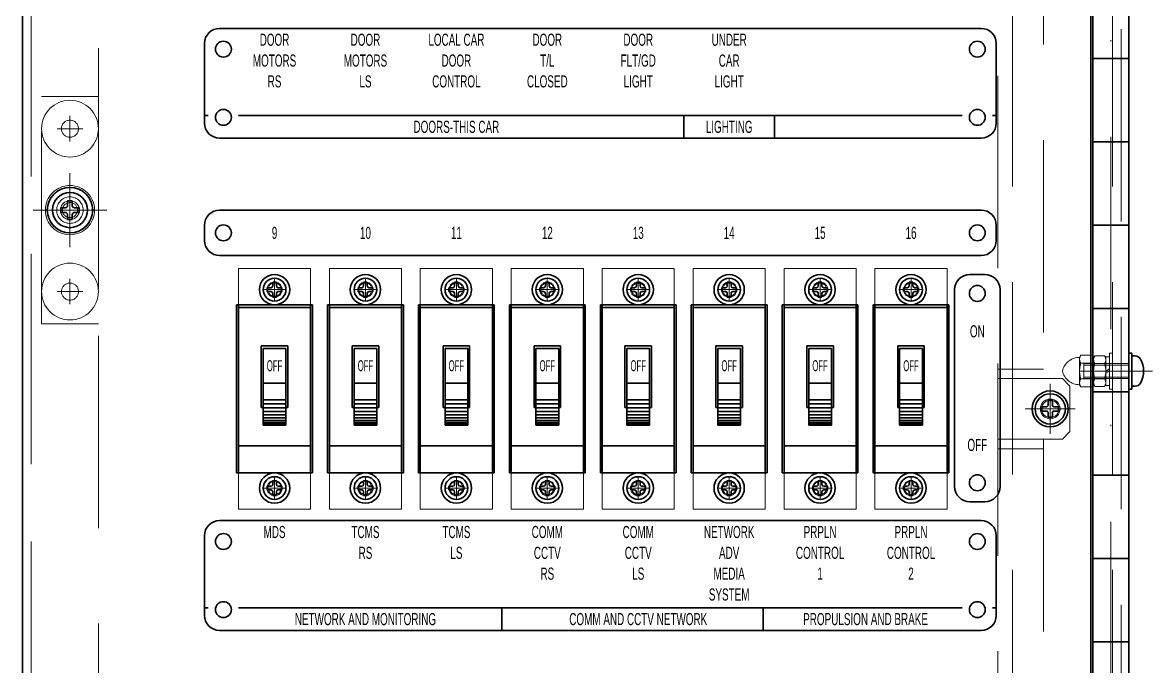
# Model space of a CAD drawing. Header units: millimetres. Extents: x 10 to 821, y 12 to 580.
# Drawn here: x 108.1 to 182.6, y 298.8 to 341.3 of the extents above; entities that cross this region are included whole.
import ezdxf
from ezdxf.enums import TextEntityAlignment as Align

# ---------------------------------------------------------------- set-up
doc = ezdxf.new("R2010")
doc.units = ezdxf.units.MM
doc.linetypes.add('DASHDOT', pattern=[25.3, 12.7, -6.3, 0, -6.3])
doc.linetypes.add('DASHED', pattern=[19, 12.7, -6.3])
doc.layers.add('05', color=7, linetype='Continuous')
doc.styles.add('HG丸ｺﾞｼｯｸM-PRO', font='')
doc.styles.get('HG丸ｺﾞｼｯｸM-PRO').set_extended_font_data('HG丸ｺﾞｼｯｸM-PRO')

# ---------------------------------------------------------------- blocks, each defined once
blk = doc.blocks.new('BLKF271')
at = {"layer": '05', "color": 3, "linetype": 'Continuous', "lineweight": 35}
for p, q in [((121.074, 308.391), (171.324, 308.391)), ((120.074, 307.391), (120.074, 302.141)), ((172.324, 307.391), (172.324, 302.141)), ((120.074, 302.641), (120.319, 302.641)), ((122.328, 302.641), (170.069, 302.641)), ((172.078, 302.641), (172.324, 302.641)), ((121.074, 301.141), (171.324, 301.141))]:
    blk.add_line(p, q, dxfattribs=at)
for centre in [(121.324, 307.016), (171.074, 307.016), (121.324, 302.516), (171.074, 302.516)]:
    blk.add_circle(centre, 0.525, dxfattribs=at)
for centre, start, end in [((121.074, 307.391), 90, 180), ((171.324, 307.391), 0, 90), ((121.074, 302.141), 180, 270), ((171.324, 302.141), 270, 0)]:
    blk.add_arc(centre, 1, start, end, dxfattribs=at)
blk = doc.blocks.new('BLKF270')
at = {"layer": '05', "color": 3, "linetype": 'Continuous', "lineweight": 35}
for p, q in [((139.699, 302.641), (139.699, 301.141)), ((156.949, 302.641), (156.949, 301.141))]:
    blk.add_line(p, q, dxfattribs=at)
blk.add_blockref('BLKF271', (0, 0), dxfattribs=at)
blk = doc.blocks.new('BLKF272')
at = {"layer": '05', "color": 3, "linetype": 'Continuous', "lineweight": 35}
for p, q in [((121.074, 328.891), (171.324, 328.891)), ((120.074, 326.891), (120.074, 327.891)), ((172.324, 326.891), (172.324, 327.891)), ((121.074, 325.891), (171.324, 325.891))]:
    blk.add_line(p, q, dxfattribs=at)
for centre in [(121.324, 327.391), (171.074, 327.391)]:
    blk.add_circle(centre, 0.525, dxfattribs=at)
for centre, start, end in [((121.074, 327.891), 90, 180), ((171.324, 327.891), 360, 90), ((121.074, 326.891), 180, 270), ((171.324, 326.891), 270, 360)]:
    blk.add_arc(centre, 1, start, end, dxfattribs=at)
blk = doc.blocks.new('BLKF273')
at = {"layer": '05', "color": 3, "linetype": 'Continuous', "lineweight": 35}
for p, q in [((170.574, 324.641), (171.574, 324.641)), ((169.574, 323.641), (169.574, 310.641)), ((172.574, 323.641), (172.574, 310.641)), ((170.574, 309.641), (171.574, 309.641))]:
    blk.add_line(p, q, dxfattribs=at)
for centre in [(171.074, 323.391), (171.074, 310.891)]:
    blk.add_circle(centre, 0.525, dxfattribs=at)
for centre, start, end in [((170.574, 323.641), 90, 180), ((171.574, 323.641), 360, 90), ((170.574, 310.641), 180, 270), ((171.574, 310.641), 270, 360)]:
    blk.add_arc(centre, 1, start, end, dxfattribs=at)
at = {"layer": '05', "color": 3, "linetype": 'Continuous', "lineweight": 35, "style": 'HG丸ｺﾞｼｯｸM-PRO'}
for s, width, p in [('ON', 0.609959, (171.074, 320.891)), ('OFF', 0.609794, (171.074, 313.391))]:
    blk.add_text(s, height=0.8, dxfattribs=dict(at, width=width)).set_placement(p, align=Align.MIDDLE_CENTER)
blk = doc.blocks.new('BLKF275')
at = {"layer": '05', "color": 3, "linetype": 'Continuous', "lineweight": 35}
for p, q in [((164.317, 311.641), (164.317, 322.64)), ((164.317, 322.456), (169.08, 322.456)), ((169.08, 313.324), (169.08, 322.64)), ((165.824, 315.851), (165.824, 319.926)), ((165.824, 319.926), (167.574, 319.926)), ((167.574, 319.926), (167.574, 315.851)), ((167.449, 319.75), (165.949, 319.75)), ((165.949, 314.683), (165.949, 319.75)), ((167.449, 314.683), (167.449, 319.75)), ((165.949, 317.463), (167.449, 317.463)), ((167.449, 316.365), (165.949, 316.365)), ((165.824, 315.851), (165.949, 315.851)), ((167.449, 316.102), (165.949, 316.102)), ((167.449, 315.845), (165.949, 315.845)), ((167.449, 315.601), (165.949, 315.601)), ((167.449, 315.376), (165.949, 315.376)), ((167.574, 315.851), (167.449, 315.851)), ((167.449, 315.176), (165.949, 315.176)), ((167.449, 315.005), (165.949, 315.005)), ((167.449, 314.867), (165.949, 314.867)), ((167.449, 314.766), (165.949, 314.766)), ((167.449, 314.704), (165.949, 314.704)), ((164.317, 313.324), (169.08, 313.324)), ((169.08, 313.324), (169.08, 311.641))]:
    blk.add_line(p, q, dxfattribs=at)
at = {"layer": '05', "color": 3, "linetype": 'Continuous', "lineweight": 35, "style": 'HG丸ｺﾞｼｯｸM-PRO', "width": 0.52295}
blk.add_text('OFF', height=0.7273, rotation=360, dxfattribs=at).set_placement((166.698, 318.62), align=Align.MIDDLE_CENTER)
blk = doc.blocks.new('BLKF274')
at = {"layer": '05', "color": 4, "linetype": 'DASHED', "lineweight": 13}
for p, q in [((164.317, 322.64), (164.317, 325.034)), ((164.317, 325.034), (169.08, 325.034)), ((169.08, 322.64), (169.08, 325.034)), ((164.317, 309.159), (164.317, 311.641)), ((169.08, 309.159), (169.08, 311.641)), ((164.317, 309.159), (169.08, 309.159))]:
    blk.add_line(p, q, dxfattribs=at)
for centre in [(166.699, 323.641), (166.699, 310.549)]:
    blk.add_circle(centre, 0.439, dxfattribs=at)
at = {"layer": '05', "color": 3, "linetype": 'Continuous', "lineweight": 35}
blk.add_blockref('BLKF275', (0, 0), dxfattribs=at)
blk = doc.blocks.new('BLKF276')
at = {"layer": '05', "color": 3, "linetype": 'Continuous', "lineweight": 35}
for p, q in [((166.211, 323.763), (166.211, 323.52)), ((166.211, 323.763), (166.455, 323.763)), ((166.577, 324.129), (166.82, 324.129)), ((166.577, 324.129), (166.577, 323.885)), ((166.82, 324.129), (166.82, 323.885)), ((166.942, 323.763), (167.186, 323.763)), ((167.186, 323.763), (167.186, 323.52)), ((166.211, 323.52), (166.455, 323.52)), ((166.577, 323.398), (166.577, 323.154)), ((166.577, 323.154), (166.82, 323.154)), ((166.82, 323.398), (166.82, 323.154)), ((166.942, 323.52), (167.186, 323.52))]:
    blk.add_line(p, q, dxfattribs=at)
for radius in [1, 0.75]:
    blk.add_circle((166.699, 323.641), radius, dxfattribs=at)
for centre, start, end in [((166.455, 323.885), 270, 0), ((166.942, 323.885), 180, 270), ((166.455, 323.398), 0, 90), ((166.942, 323.398), 90, 180)]:
    blk.add_arc(centre, 0.122, start, end, dxfattribs=at)
blk = doc.blocks.new('BLKF277')
at = {"layer": '05', "color": 3, "linetype": 'Continuous', "lineweight": 35}
for p, q in [((166.577, 311.029), (166.82, 311.029)), ((166.577, 311.029), (166.577, 310.785)), ((166.82, 311.029), (166.82, 310.785)), ((166.211, 310.663), (166.211, 310.42)), ((166.211, 310.663), (166.455, 310.663)), ((166.211, 310.42), (166.455, 310.42)), ((166.577, 310.298), (166.577, 310.054)), ((166.82, 310.298), (166.82, 310.054)), ((166.942, 310.663), (167.186, 310.663)), ((166.942, 310.42), (167.186, 310.42)), ((167.186, 310.663), (167.186, 310.42)), ((166.577, 310.054), (166.82, 310.054))]:
    blk.add_line(p, q, dxfattribs=at)
for radius in [1, 0.75]:
    blk.add_circle((166.699, 310.541), radius, dxfattribs=at)
for centre, start, end in [((166.455, 310.785), 270, 0), ((166.455, 310.298), 0, 90), ((166.942, 310.785), 180, 270), ((166.942, 310.298), 90, 180)]:
    blk.add_arc(centre, 0.122, start, end, dxfattribs=at)
blk = doc.blocks.new('BLKF279')
at = {"layer": '05', "color": 3, "linetype": 'Continuous', "lineweight": 35}
for p, q in [((158.317, 311.641), (158.317, 322.64)), ((158.317, 322.456), (163.08, 322.456)), ((163.08, 313.324), (163.08, 322.64)), ((159.824, 315.851), (159.824, 319.926)), ((159.824, 319.926), (161.574, 319.926)), ((161.574, 319.926), (161.574, 315.851)), ((161.449, 319.75), (159.949, 319.75)), ((159.949, 314.683), (159.949, 319.75)), ((161.449, 314.683), (161.449, 319.75)), ((159.949, 317.463), (161.449, 317.463)), ((161.449, 316.365), (159.949, 316.365)), ((159.824, 315.851), (159.949, 315.851)), ((161.449, 316.102), (159.949, 316.102)), ((161.449, 315.845), (159.949, 315.845)), ((161.449, 315.601), (159.949, 315.601)), ((161.449, 315.376), (159.949, 315.376)), ((161.574, 315.851), (161.449, 315.851)), ((161.449, 315.176), (159.949, 315.176)), ((161.449, 315.005), (159.949, 315.005)), ((161.449, 314.867), (159.949, 314.867)), ((161.449, 314.766), (159.949, 314.766)), ((161.449, 314.704), (159.949, 314.704)), ((158.317, 313.324), (163.08, 313.324)), ((163.08, 313.324), (163.08, 311.641))]:
    blk.add_line(p, q, dxfattribs=at)
at = {"layer": '05', "color": 3, "linetype": 'Continuous', "lineweight": 35, "style": 'HG丸ｺﾞｼｯｸM-PRO', "width": 0.52295}
blk.add_text('OFF', height=0.7273, rotation=360, dxfattribs=at).set_placement((160.698, 318.62), align=Align.MIDDLE_CENTER)
blk = doc.blocks.new('BLKF278')
at = {"layer": '05', "color": 4, "linetype": 'DASHED', "lineweight": 13}
for p, q in [((158.317, 322.64), (158.317, 325.034)), ((158.317, 325.034), (163.08, 325.034)), ((163.08, 322.64), (163.08, 325.034)), ((158.317, 309.159), (158.317, 311.641)), ((163.08, 309.159), (163.08, 311.641)), ((158.317, 309.159), (163.08, 309.159))]:
    blk.add_line(p, q, dxfattribs=at)
for centre in [(160.699, 323.641), (160.699, 310.549)]:
    blk.add_circle(centre, 0.439, dxfattribs=at)
at = {"layer": '05', "color": 3, "linetype": 'Continuous', "lineweight": 35}
blk.add_blockref('BLKF279', (0, 0), dxfattribs=at)
blk = doc.blocks.new('BLKF280')
at = {"layer": '05', "color": 3, "linetype": 'Continuous', "lineweight": 35}
for p, q in [((160.211, 323.763), (160.211, 323.52)), ((160.211, 323.763), (160.455, 323.763)), ((160.577, 324.129), (160.82, 324.129)), ((160.577, 324.129), (160.577, 323.885)), ((160.82, 324.129), (160.82, 323.885)), ((160.942, 323.763), (161.186, 323.763)), ((161.186, 323.763), (161.186, 323.52)), ((160.211, 323.52), (160.455, 323.52)), ((160.577, 323.398), (160.577, 323.154)), ((160.577, 323.154), (160.82, 323.154)), ((160.82, 323.398), (160.82, 323.154)), ((160.942, 323.52), (161.186, 323.52))]:
    blk.add_line(p, q, dxfattribs=at)
for radius in [1, 0.75]:
    blk.add_circle((160.699, 323.641), radius, dxfattribs=at)
for centre, start, end in [((160.455, 323.885), 270, 0), ((160.942, 323.885), 180, 270), ((160.455, 323.398), 0, 90), ((160.942, 323.398), 90, 180)]:
    blk.add_arc(centre, 0.122, start, end, dxfattribs=at)
blk = doc.blocks.new('BLKF281')
at = {"layer": '05', "color": 3, "linetype": 'Continuous', "lineweight": 35}
for p, q in [((160.577, 311.029), (160.82, 311.029)), ((160.577, 311.029), (160.577, 310.785)), ((160.82, 311.029), (160.82, 310.785)), ((160.211, 310.663), (160.211, 310.42)), ((160.211, 310.663), (160.455, 310.663)), ((160.211, 310.42), (160.455, 310.42)), ((160.577, 310.298), (160.577, 310.054)), ((160.82, 310.298), (160.82, 310.054)), ((160.942, 310.663), (161.186, 310.663)), ((160.942, 310.42), (161.186, 310.42)), ((161.186, 310.663), (161.186, 310.42)), ((160.577, 310.054), (160.82, 310.054))]:
    blk.add_line(p, q, dxfattribs=at)
for radius in [1, 0.75]:
    blk.add_circle((160.699, 310.541), radius, dxfattribs=at)
for centre, start, end in [((160.455, 310.785), 270, 0), ((160.455, 310.298), 0, 90), ((160.942, 310.785), 180, 270), ((160.942, 310.298), 90, 180)]:
    blk.add_arc(centre, 0.122, start, end, dxfattribs=at)
blk = doc.blocks.new('BLKF283')
at = {"layer": '05', "color": 3, "linetype": 'Continuous', "lineweight": 35}
for p, q in [((152.317, 311.641), (152.317, 322.64)), ((152.317, 322.456), (157.08, 322.456)), ((157.08, 313.324), (157.08, 322.64)), ((153.824, 315.851), (153.824, 319.926)), ((153.824, 319.926), (155.574, 319.926)), ((155.574, 319.926), (155.574, 315.851)), ((155.449, 319.75), (153.949, 319.75)), ((153.949, 314.683), (153.949, 319.75)), ((155.449, 314.683), (155.449, 319.75)), ((153.949, 317.463), (155.449, 317.463)), ((155.449, 316.365), (153.949, 316.365)), ((153.824, 315.851), (153.949, 315.851)), ((155.449, 316.102), (153.949, 316.102)), ((155.449, 315.845), (153.949, 315.845)), ((155.449, 315.601), (153.949, 315.601)), ((155.449, 315.376), (153.949, 315.376)), ((155.574, 315.851), (155.449, 315.851)), ((155.449, 315.176), (153.949, 315.176)), ((155.449, 315.005), (153.949, 315.005)), ((155.449, 314.867), (153.949, 314.867)), ((155.449, 314.766), (153.949, 314.766)), ((155.449, 314.704), (153.949, 314.704)), ((152.317, 313.324), (157.08, 313.324)), ((157.08, 313.324), (157.08, 311.641))]:
    blk.add_line(p, q, dxfattribs=at)
at = {"layer": '05', "color": 3, "linetype": 'Continuous', "lineweight": 35, "style": 'HG丸ｺﾞｼｯｸM-PRO', "width": 0.52295}
blk.add_text('OFF', height=0.7273, rotation=360, dxfattribs=at).set_placement((154.698, 318.62), align=Align.MIDDLE_CENTER)
blk = doc.blocks.new('BLKF282')
at = {"layer": '05', "color": 4, "linetype": 'DASHED', "lineweight": 13}
for p, q in [((152.317, 322.64), (152.317, 325.034)), ((152.317, 325.034), (157.08, 325.034)), ((157.08, 322.64), (157.08, 325.034)), ((152.317, 309.159), (152.317, 311.641)), ((157.08, 309.159), (157.08, 311.641)), ((152.317, 309.159), (157.08, 309.159))]:
    blk.add_line(p, q, dxfattribs=at)
for centre in [(154.699, 323.641), (154.699, 310.549)]:
    blk.add_circle(centre, 0.439, dxfattribs=at)
at = {"layer": '05', "color": 3, "linetype": 'Continuous', "lineweight": 35}
blk.add_blockref('BLKF283', (0, 0), dxfattribs=at)
blk = doc.blocks.new('BLKF284')
at = {"layer": '05', "color": 3, "linetype": 'Continuous', "lineweight": 35}
for p, q in [((154.211, 323.763), (154.211, 323.52)), ((154.211, 323.763), (154.455, 323.763)), ((154.577, 324.129), (154.82, 324.129)), ((154.577, 324.129), (154.577, 323.885)), ((154.82, 324.129), (154.82, 323.885)), ((154.942, 323.763), (155.186, 323.763)), ((155.186, 323.763), (155.186, 323.52)), ((154.211, 323.52), (154.455, 323.52)), ((154.577, 323.398), (154.577, 323.154)), ((154.577, 323.154), (154.82, 323.154)), ((154.82, 323.398), (154.82, 323.154)), ((154.942, 323.52), (155.186, 323.52))]:
    blk.add_line(p, q, dxfattribs=at)
for radius in [1, 0.75]:
    blk.add_circle((154.699, 323.641), radius, dxfattribs=at)
for centre, start, end in [((154.455, 323.885), 270, 0), ((154.942, 323.885), 180, 270), ((154.455, 323.398), 0, 90), ((154.942, 323.398), 90, 180)]:
    blk.add_arc(centre, 0.122, start, end, dxfattribs=at)
blk = doc.blocks.new('BLKF285')
at = {"layer": '05', "color": 3, "linetype": 'Continuous', "lineweight": 35}
for p, q in [((154.577, 311.029), (154.82, 311.029)), ((154.577, 311.029), (154.577, 310.785)), ((154.82, 311.029), (154.82, 310.785)), ((154.211, 310.663), (154.211, 310.42)), ((154.211, 310.663), (154.455, 310.663)), ((154.211, 310.42), (154.455, 310.42)), ((154.577, 310.298), (154.577, 310.054)), ((154.82, 310.298), (154.82, 310.054)), ((154.942, 310.663), (155.186, 310.663)), ((154.942, 310.42), (155.186, 310.42)), ((155.186, 310.663), (155.186, 310.42)), ((154.577, 310.054), (154.82, 310.054))]:
    blk.add_line(p, q, dxfattribs=at)
for radius in [1, 0.75]:
    blk.add_circle((154.699, 310.541), radius, dxfattribs=at)
for centre, start, end in [((154.455, 310.785), 270, 0), ((154.455, 310.298), 0, 90), ((154.942, 310.785), 180, 270), ((154.942, 310.298), 90, 180)]:
    blk.add_arc(centre, 0.122, start, end, dxfattribs=at)
blk = doc.blocks.new('BLKF287')
at = {"layer": '05', "color": 3, "linetype": 'Continuous', "lineweight": 35}
for p, q in [((146.317, 311.641), (146.317, 322.64)), ((146.317, 322.456), (151.08, 322.456)), ((151.08, 313.324), (151.08, 322.64)), ((147.824, 315.851), (147.824, 319.926)), ((147.824, 319.926), (149.574, 319.926)), ((149.574, 319.926), (149.574, 315.851)), ((149.449, 319.75), (147.949, 319.75)), ((147.949, 314.683), (147.949, 319.75)), ((149.449, 314.683), (149.449, 319.75)), ((147.949, 317.463), (149.449, 317.463)), ((149.449, 316.365), (147.949, 316.365)), ((147.824, 315.851), (147.949, 315.851)), ((149.449, 316.102), (147.949, 316.102)), ((149.449, 315.845), (147.949, 315.845)), ((149.449, 315.601), (147.949, 315.601)), ((149.449, 315.376), (147.949, 315.376)), ((149.574, 315.851), (149.449, 315.851)), ((149.449, 315.176), (147.949, 315.176)), ((149.449, 315.005), (147.949, 315.005)), ((149.449, 314.867), (147.949, 314.867)), ((149.449, 314.766), (147.949, 314.766)), ((149.449, 314.704), (147.949, 314.704)), ((146.317, 313.324), (151.08, 313.324)), ((151.08, 313.324), (151.08, 311.641))]:
    blk.add_line(p, q, dxfattribs=at)
at = {"layer": '05', "color": 3, "linetype": 'Continuous', "lineweight": 35, "style": 'HG丸ｺﾞｼｯｸM-PRO', "width": 0.52295}
blk.add_text('OFF', height=0.7273, rotation=360, dxfattribs=at).set_placement((148.698, 318.62), align=Align.MIDDLE_CENTER)
blk = doc.blocks.new('BLKF286')
at = {"layer": '05', "color": 4, "linetype": 'DASHED', "lineweight": 13}
for p, q in [((146.317, 322.64), (146.317, 325.034)), ((146.317, 325.034), (151.08, 325.034)), ((151.08, 322.64), (151.08, 325.034)), ((146.317, 309.159), (146.317, 311.641)), ((151.08, 309.159), (151.08, 311.641)), ((146.317, 309.159), (151.08, 309.159))]:
    blk.add_line(p, q, dxfattribs=at)
for centre in [(148.699, 323.641), (148.699, 310.549)]:
    blk.add_circle(centre, 0.439, dxfattribs=at)
at = {"layer": '05', "color": 3, "linetype": 'Continuous', "lineweight": 35}
blk.add_blockref('BLKF287', (0, 0), dxfattribs=at)
blk = doc.blocks.new('BLKF288')
at = {"layer": '05', "color": 3, "linetype": 'Continuous', "lineweight": 35}
for p, q in [((148.211, 323.763), (148.211, 323.52)), ((148.211, 323.763), (148.455, 323.763)), ((148.577, 324.129), (148.82, 324.129)), ((148.577, 324.129), (148.577, 323.885)), ((148.82, 324.129), (148.82, 323.885)), ((148.942, 323.763), (149.186, 323.763)), ((149.186, 323.763), (149.186, 323.52)), ((148.211, 323.52), (148.455, 323.52)), ((148.577, 323.398), (148.577, 323.154)), ((148.577, 323.154), (148.82, 323.154)), ((148.82, 323.398), (148.82, 323.154)), ((148.942, 323.52), (149.186, 323.52))]:
    blk.add_line(p, q, dxfattribs=at)
for radius in [1, 0.75]:
    blk.add_circle((148.699, 323.641), radius, dxfattribs=at)
for centre, start, end in [((148.455, 323.885), 270, 0), ((148.942, 323.885), 180, 270), ((148.455, 323.398), 0, 90), ((148.942, 323.398), 90, 180)]:
    blk.add_arc(centre, 0.122, start, end, dxfattribs=at)
blk = doc.blocks.new('BLKF289')
at = {"layer": '05', "color": 3, "linetype": 'Continuous', "lineweight": 35}
for p, q in [((148.577, 311.029), (148.82, 311.029)), ((148.577, 311.029), (148.577, 310.785)), ((148.82, 311.029), (148.82, 310.785)), ((148.211, 310.663), (148.211, 310.42)), ((148.211, 310.663), (148.455, 310.663)), ((148.211, 310.42), (148.455, 310.42)), ((148.577, 310.298), (148.577, 310.054)), ((148.82, 310.298), (148.82, 310.054)), ((148.942, 310.663), (149.186, 310.663)), ((148.942, 310.42), (149.186, 310.42)), ((149.186, 310.663), (149.186, 310.42)), ((148.577, 310.054), (148.82, 310.054))]:
    blk.add_line(p, q, dxfattribs=at)
for radius in [1, 0.75]:
    blk.add_circle((148.699, 310.541), radius, dxfattribs=at)
for centre, start, end in [((148.455, 310.785), 270, 0), ((148.455, 310.298), 0, 90), ((148.942, 310.785), 180, 270), ((148.942, 310.298), 90, 180)]:
    blk.add_arc(centre, 0.122, start, end, dxfattribs=at)
blk = doc.blocks.new('BLKF291')
at = {"layer": '05', "color": 3, "linetype": 'Continuous', "lineweight": 35}
for p, q in [((140.317, 311.641), (140.317, 322.64)), ((140.317, 322.456), (145.08, 322.456)), ((145.08, 313.324), (145.08, 322.64)), ((141.824, 315.851), (141.824, 319.926)), ((141.824, 319.926), (143.574, 319.926)), ((143.574, 319.926), (143.574, 315.851)), ((143.449, 319.75), (141.949, 319.75)), ((141.949, 314.683), (141.949, 319.75)), ((143.449, 314.683), (143.449, 319.75)), ((141.949, 317.463), (143.449, 317.463)), ((143.449, 316.365), (141.949, 316.365)), ((141.824, 315.851), (141.949, 315.851)), ((143.449, 316.102), (141.949, 316.102)), ((143.449, 315.845), (141.949, 315.845)), ((143.449, 315.601), (141.949, 315.601)), ((143.449, 315.376), (141.949, 315.376)), ((143.574, 315.851), (143.449, 315.851)), ((143.449, 315.176), (141.949, 315.176)), ((143.449, 315.005), (141.949, 315.005)), ((143.449, 314.867), (141.949, 314.867)), ((143.449, 314.766), (141.949, 314.766)), ((143.449, 314.704), (141.949, 314.704)), ((140.317, 313.324), (145.08, 313.324)), ((145.08, 313.324), (145.08, 311.641))]:
    blk.add_line(p, q, dxfattribs=at)
at = {"layer": '05', "color": 3, "linetype": 'Continuous', "lineweight": 35, "style": 'HG丸ｺﾞｼｯｸM-PRO', "width": 0.52295}
blk.add_text('OFF', height=0.7273, rotation=360, dxfattribs=at).set_placement((142.698, 318.62), align=Align.MIDDLE_CENTER)
blk = doc.blocks.new('BLKF290')
at = {"layer": '05', "color": 4, "linetype": 'DASHED', "lineweight": 13}
for p, q in [((140.317, 322.64), (140.317, 325.034)), ((140.317, 325.034), (145.08, 325.034)), ((145.08, 322.64), (145.08, 325.034)), ((140.317, 309.159), (140.317, 311.641)), ((145.08, 309.159), (145.08, 311.641)), ((140.317, 309.159), (145.08, 309.159))]:
    blk.add_line(p, q, dxfattribs=at)
for centre in [(142.699, 323.641), (142.699, 310.549)]:
    blk.add_circle(centre, 0.439, dxfattribs=at)
at = {"layer": '05', "color": 3, "linetype": 'Continuous', "lineweight": 35}
blk.add_blockref('BLKF291', (0, 0), dxfattribs=at)
blk = doc.blocks.new('BLKF292')
at = {"layer": '05', "color": 3, "linetype": 'Continuous', "lineweight": 35}
for p, q in [((142.211, 323.763), (142.211, 323.52)), ((142.211, 323.763), (142.455, 323.763)), ((142.577, 324.129), (142.82, 324.129)), ((142.577, 324.129), (142.577, 323.885)), ((142.82, 324.129), (142.82, 323.885)), ((142.942, 323.763), (143.186, 323.763)), ((143.186, 323.763), (143.186, 323.52)), ((142.211, 323.52), (142.455, 323.52)), ((142.577, 323.398), (142.577, 323.154)), ((142.577, 323.154), (142.82, 323.154)), ((142.82, 323.398), (142.82, 323.154)), ((142.942, 323.52), (143.186, 323.52))]:
    blk.add_line(p, q, dxfattribs=at)
for radius in [1, 0.75]:
    blk.add_circle((142.699, 323.641), radius, dxfattribs=at)
for centre, start, end in [((142.455, 323.885), 270, 0), ((142.942, 323.885), 180, 270), ((142.455, 323.398), 0, 90), ((142.942, 323.398), 90, 180)]:
    blk.add_arc(centre, 0.122, start, end, dxfattribs=at)
blk = doc.blocks.new('BLKF293')
at = {"layer": '05', "color": 3, "linetype": 'Continuous', "lineweight": 35}
for p, q in [((142.577, 311.029), (142.82, 311.029)), ((142.577, 311.029), (142.577, 310.785)), ((142.82, 311.029), (142.82, 310.785)), ((142.211, 310.663), (142.211, 310.42)), ((142.211, 310.663), (142.455, 310.663)), ((142.211, 310.42), (142.455, 310.42)), ((142.577, 310.298), (142.577, 310.054)), ((142.82, 310.298), (142.82, 310.054)), ((142.942, 310.663), (143.186, 310.663)), ((142.942, 310.42), (143.186, 310.42)), ((143.186, 310.663), (143.186, 310.42)), ((142.577, 310.054), (142.82, 310.054))]:
    blk.add_line(p, q, dxfattribs=at)
for radius in [1, 0.75]:
    blk.add_circle((142.699, 310.541), radius, dxfattribs=at)
for centre, start, end in [((142.455, 310.785), 270, 0), ((142.455, 310.298), 0, 90), ((142.942, 310.785), 180, 270), ((142.942, 310.298), 90, 180)]:
    blk.add_arc(centre, 0.122, start, end, dxfattribs=at)
blk = doc.blocks.new('BLKF295')
at = {"layer": '05', "color": 3, "linetype": 'Continuous', "lineweight": 35}
for p, q in [((134.317, 311.641), (134.317, 322.64)), ((134.317, 322.456), (139.08, 322.456)), ((139.08, 313.324), (139.08, 322.64)), ((135.824, 315.851), (135.824, 319.926)), ((135.824, 319.926), (137.574, 319.926)), ((137.574, 319.926), (137.574, 315.851)), ((137.449, 319.75), (135.949, 319.75)), ((135.949, 314.683), (135.949, 319.75)), ((137.449, 314.683), (137.449, 319.75)), ((135.949, 317.463), (137.449, 317.463)), ((137.449, 316.365), (135.949, 316.365)), ((135.824, 315.851), (135.949, 315.851)), ((137.449, 316.102), (135.949, 316.102)), ((137.449, 315.845), (135.949, 315.845)), ((137.449, 315.601), (135.949, 315.601)), ((137.449, 315.376), (135.949, 315.376)), ((137.574, 315.851), (137.449, 315.851)), ((137.449, 315.176), (135.949, 315.176)), ((137.449, 315.005), (135.949, 315.005)), ((137.449, 314.867), (135.949, 314.867)), ((137.449, 314.766), (135.949, 314.766)), ((137.449, 314.704), (135.949, 314.704)), ((134.317, 313.324), (139.08, 313.324)), ((139.08, 313.324), (139.08, 311.641))]:
    blk.add_line(p, q, dxfattribs=at)
at = {"layer": '05', "color": 3, "linetype": 'Continuous', "lineweight": 35, "style": 'HG丸ｺﾞｼｯｸM-PRO', "width": 0.52295}
blk.add_text('OFF', height=0.7273, rotation=360, dxfattribs=at).set_placement((136.698, 318.62), align=Align.MIDDLE_CENTER)
blk = doc.blocks.new('BLKF294')
at = {"layer": '05', "color": 4, "linetype": 'DASHED', "lineweight": 13}
for p, q in [((134.317, 322.64), (134.317, 325.034)), ((134.317, 325.034), (139.08, 325.034)), ((139.08, 322.64), (139.08, 325.034)), ((134.317, 309.159), (134.317, 311.641)), ((139.08, 309.159), (139.08, 311.641)), ((134.317, 309.159), (139.08, 309.159))]:
    blk.add_line(p, q, dxfattribs=at)
for centre in [(136.699, 323.641), (136.699, 310.549)]:
    blk.add_circle(centre, 0.439, dxfattribs=at)
at = {"layer": '05', "color": 3, "linetype": 'Continuous', "lineweight": 35}
blk.add_blockref('BLKF295', (0, 0), dxfattribs=at)
blk = doc.blocks.new('BLKF296')
at = {"layer": '05', "color": 3, "linetype": 'Continuous', "lineweight": 35}
for p, q in [((136.211, 323.763), (136.211, 323.52)), ((136.211, 323.763), (136.455, 323.763)), ((136.577, 324.129), (136.82, 324.129)), ((136.577, 324.129), (136.577, 323.885)), ((136.82, 324.129), (136.82, 323.885)), ((136.942, 323.763), (137.186, 323.763)), ((137.186, 323.763), (137.186, 323.52)), ((136.211, 323.52), (136.455, 323.52)), ((136.577, 323.398), (136.577, 323.154)), ((136.577, 323.154), (136.82, 323.154)), ((136.82, 323.398), (136.82, 323.154)), ((136.942, 323.52), (137.186, 323.52))]:
    blk.add_line(p, q, dxfattribs=at)
for radius in [1, 0.75]:
    blk.add_circle((136.699, 323.641), radius, dxfattribs=at)
for centre, start, end in [((136.455, 323.885), 270, 0), ((136.942, 323.885), 180, 270), ((136.455, 323.398), 0, 90), ((136.942, 323.398), 90, 180)]:
    blk.add_arc(centre, 0.122, start, end, dxfattribs=at)
blk = doc.blocks.new('BLKF297')
at = {"layer": '05', "color": 3, "linetype": 'Continuous', "lineweight": 35}
for p, q in [((136.577, 311.029), (136.82, 311.029)), ((136.577, 311.029), (136.577, 310.785)), ((136.82, 311.029), (136.82, 310.785)), ((136.211, 310.663), (136.211, 310.42)), ((136.211, 310.663), (136.455, 310.663)), ((136.211, 310.42), (136.455, 310.42)), ((136.577, 310.298), (136.577, 310.054)), ((136.82, 310.298), (136.82, 310.054)), ((136.942, 310.663), (137.186, 310.663)), ((136.942, 310.42), (137.186, 310.42)), ((137.186, 310.663), (137.186, 310.42)), ((136.577, 310.054), (136.82, 310.054))]:
    blk.add_line(p, q, dxfattribs=at)
for radius in [1, 0.75]:
    blk.add_circle((136.699, 310.541), radius, dxfattribs=at)
for centre, start, end in [((136.455, 310.785), 270, 0), ((136.455, 310.298), 0, 90), ((136.942, 310.785), 180, 270), ((136.942, 310.298), 90, 180)]:
    blk.add_arc(centre, 0.122, start, end, dxfattribs=at)
blk = doc.blocks.new('BLKF299')
at = {"layer": '05', "color": 3, "linetype": 'Continuous', "lineweight": 35}
for p, q in [((128.317, 311.641), (128.317, 322.64)), ((128.317, 322.456), (133.08, 322.456)), ((133.08, 313.324), (133.08, 322.64)), ((129.824, 315.851), (129.824, 319.926)), ((129.824, 319.926), (131.574, 319.926)), ((131.574, 319.926), (131.574, 315.851)), ((131.449, 319.75), (129.949, 319.75)), ((129.949, 314.683), (129.949, 319.75)), ((131.449, 314.683), (131.449, 319.75)), ((129.949, 317.463), (131.449, 317.463)), ((131.449, 316.365), (129.949, 316.365)), ((129.824, 315.851), (129.949, 315.851)), ((131.449, 316.102), (129.949, 316.102)), ((131.449, 315.845), (129.949, 315.845)), ((131.449, 315.601), (129.949, 315.601)), ((131.449, 315.376), (129.949, 315.376)), ((131.574, 315.851), (131.449, 315.851)), ((131.449, 315.176), (129.949, 315.176)), ((131.449, 315.005), (129.949, 315.005)), ((131.449, 314.867), (129.949, 314.867)), ((131.449, 314.766), (129.949, 314.766)), ((131.449, 314.704), (129.949, 314.704)), ((128.317, 313.324), (133.08, 313.324)), ((133.08, 313.324), (133.08, 311.641))]:
    blk.add_line(p, q, dxfattribs=at)
at = {"layer": '05', "color": 3, "linetype": 'Continuous', "lineweight": 35, "style": 'HG丸ｺﾞｼｯｸM-PRO', "width": 0.52295}
blk.add_text('OFF', height=0.7273, rotation=360, dxfattribs=at).set_placement((130.698, 318.62), align=Align.MIDDLE_CENTER)
blk = doc.blocks.new('BLKF298')
at = {"layer": '05', "color": 4, "linetype": 'DASHED', "lineweight": 13}
for p, q in [((128.317, 322.64), (128.317, 325.034)), ((128.317, 325.034), (133.08, 325.034)), ((133.08, 322.64), (133.08, 325.034)), ((128.317, 309.159), (128.317, 311.641)), ((133.08, 309.159), (133.08, 311.641)), ((128.317, 309.159), (133.08, 309.159))]:
    blk.add_line(p, q, dxfattribs=at)
for centre in [(130.699, 323.641), (130.699, 310.549)]:
    blk.add_circle(centre, 0.439, dxfattribs=at)
at = {"layer": '05', "color": 3, "linetype": 'Continuous', "lineweight": 35}
blk.add_blockref('BLKF299', (0, 0), dxfattribs=at)
blk = doc.blocks.new('BLKF300')
at = {"layer": '05', "color": 3, "linetype": 'Continuous', "lineweight": 35}
for p, q in [((130.211, 323.763), (130.211, 323.52)), ((130.211, 323.763), (130.455, 323.763)), ((130.577, 324.129), (130.82, 324.129)), ((130.577, 324.129), (130.577, 323.885)), ((130.82, 324.129), (130.82, 323.885)), ((130.942, 323.763), (131.186, 323.763)), ((131.186, 323.763), (131.186, 323.52)), ((130.211, 323.52), (130.455, 323.52)), ((130.577, 323.398), (130.577, 323.154)), ((130.577, 323.154), (130.82, 323.154)), ((130.82, 323.398), (130.82, 323.154)), ((130.942, 323.52), (131.186, 323.52))]:
    blk.add_line(p, q, dxfattribs=at)
for radius in [1, 0.75]:
    blk.add_circle((130.699, 323.641), radius, dxfattribs=at)
for centre, start, end in [((130.455, 323.885), 270, 0), ((130.942, 323.885), 180, 270), ((130.455, 323.398), 0, 90), ((130.942, 323.398), 90, 180)]:
    blk.add_arc(centre, 0.122, start, end, dxfattribs=at)
blk = doc.blocks.new('BLKF301')
at = {"layer": '05', "color": 3, "linetype": 'Continuous', "lineweight": 35}
for p, q in [((130.577, 311.029), (130.82, 311.029)), ((130.577, 311.029), (130.577, 310.785)), ((130.82, 311.029), (130.82, 310.785)), ((130.211, 310.663), (130.211, 310.42)), ((130.211, 310.663), (130.455, 310.663)), ((130.211, 310.42), (130.455, 310.42)), ((130.577, 310.298), (130.577, 310.054)), ((130.82, 310.298), (130.82, 310.054)), ((130.942, 310.663), (131.186, 310.663)), ((130.942, 310.42), (131.186, 310.42)), ((131.186, 310.663), (131.186, 310.42)), ((130.577, 310.054), (130.82, 310.054))]:
    blk.add_line(p, q, dxfattribs=at)
for radius in [1, 0.75]:
    blk.add_circle((130.699, 310.541), radius, dxfattribs=at)
for centre, start, end in [((130.455, 310.785), 270, 0), ((130.455, 310.298), 0, 90), ((130.942, 310.785), 180, 270), ((130.942, 310.298), 90, 180)]:
    blk.add_arc(centre, 0.122, start, end, dxfattribs=at)
blk = doc.blocks.new('BLKF303')
at = {"layer": '05', "color": 3, "linetype": 'Continuous', "lineweight": 35}
for p, q in [((122.317, 311.641), (122.317, 322.64)), ((122.317, 322.456), (127.08, 322.456)), ((127.08, 313.324), (127.08, 322.64)), ((123.824, 315.851), (123.824, 319.926)), ((123.824, 319.926), (125.574, 319.926)), ((125.574, 319.926), (125.574, 315.851)), ((125.449, 319.75), (123.949, 319.75)), ((123.949, 314.683), (123.949, 319.75)), ((125.449, 314.683), (125.449, 319.75)), ((123.949, 317.463), (125.449, 317.463)), ((125.449, 316.365), (123.949, 316.365)), ((123.824, 315.851), (123.949, 315.851)), ((125.449, 316.102), (123.949, 316.102)), ((125.449, 315.845), (123.949, 315.845)), ((125.449, 315.601), (123.949, 315.601)), ((125.449, 315.376), (123.949, 315.376)), ((125.574, 315.851), (125.449, 315.851)), ((125.449, 315.176), (123.949, 315.176)), ((125.449, 315.005), (123.949, 315.005)), ((125.449, 314.867), (123.949, 314.867)), ((125.449, 314.766), (123.949, 314.766)), ((125.449, 314.704), (123.949, 314.704)), ((122.317, 313.324), (127.08, 313.324)), ((127.08, 313.324), (127.08, 311.641))]:
    blk.add_line(p, q, dxfattribs=at)
at = {"layer": '05', "color": 3, "linetype": 'Continuous', "lineweight": 35, "style": 'HG丸ｺﾞｼｯｸM-PRO', "width": 0.52295}
blk.add_text('OFF', height=0.7273, rotation=360, dxfattribs=at).set_placement((124.698, 318.62), align=Align.MIDDLE_CENTER)
blk = doc.blocks.new('BLKF302')
at = {"layer": '05', "color": 4, "linetype": 'DASHED', "lineweight": 13}
for p, q in [((122.317, 322.64), (122.317, 325.034)), ((122.317, 325.034), (127.08, 325.034)), ((127.08, 322.64), (127.08, 325.034)), ((122.317, 309.159), (122.317, 311.641)), ((127.08, 309.159), (127.08, 311.641)), ((122.317, 309.159), (127.08, 309.159))]:
    blk.add_line(p, q, dxfattribs=at)
for centre in [(124.699, 323.641), (124.699, 310.549)]:
    blk.add_circle(centre, 0.439, dxfattribs=at)
at = {"layer": '05', "color": 3, "linetype": 'Continuous', "lineweight": 35}
blk.add_blockref('BLKF303', (0, 0), dxfattribs=at)
blk = doc.blocks.new('BLKF304')
at = {"layer": '05', "color": 3, "linetype": 'Continuous', "lineweight": 35}
for p, q in [((124.211, 323.763), (124.211, 323.52)), ((124.211, 323.763), (124.455, 323.763)), ((124.577, 324.129), (124.82, 324.129)), ((124.577, 324.129), (124.577, 323.885)), ((124.82, 324.129), (124.82, 323.885)), ((124.942, 323.763), (125.186, 323.763)), ((125.186, 323.763), (125.186, 323.52)), ((124.211, 323.52), (124.455, 323.52)), ((124.577, 323.398), (124.577, 323.154)), ((124.577, 323.154), (124.82, 323.154)), ((124.82, 323.398), (124.82, 323.154)), ((124.942, 323.52), (125.186, 323.52))]:
    blk.add_line(p, q, dxfattribs=at)
for radius in [1, 0.75]:
    blk.add_circle((124.699, 323.641), radius, dxfattribs=at)
for centre, start, end in [((124.455, 323.885), 270, 0), ((124.942, 323.885), 180, 270), ((124.455, 323.398), 0, 90), ((124.942, 323.398), 90, 180)]:
    blk.add_arc(centre, 0.122, start, end, dxfattribs=at)
blk = doc.blocks.new('BLKF305')
at = {"layer": '05', "color": 3, "linetype": 'Continuous', "lineweight": 35}
for p, q in [((124.577, 311.029), (124.82, 311.029)), ((124.577, 311.029), (124.577, 310.785)), ((124.82, 311.029), (124.82, 310.785)), ((124.211, 310.663), (124.211, 310.42)), ((124.211, 310.663), (124.455, 310.663)), ((124.211, 310.42), (124.455, 310.42)), ((124.577, 310.298), (124.577, 310.054)), ((124.82, 310.298), (124.82, 310.054)), ((124.942, 310.663), (125.186, 310.663)), ((124.942, 310.42), (125.186, 310.42)), ((125.186, 310.663), (125.186, 310.42)), ((124.577, 310.054), (124.82, 310.054))]:
    blk.add_line(p, q, dxfattribs=at)
for radius in [1, 0.75]:
    blk.add_circle((124.699, 310.541), radius, dxfattribs=at)
for centre, start, end in [((124.455, 310.785), 270, 0), ((124.455, 310.298), 0, 90), ((124.942, 310.785), 180, 270), ((124.942, 310.298), 90, 180)]:
    blk.add_arc(centre, 0.122, start, end, dxfattribs=at)
blk = doc.blocks.new('BLKF306')
at = {"layer": '05', "color": 4, "linetype": 'DASHDOT', "lineweight": 13}
for p, q in [((124.699, 322.891), (124.699, 324.391)), ((130.699, 322.891), (130.699, 324.391)), ((136.699, 322.891), (136.699, 324.391)), ((142.699, 322.891), (142.699, 324.391)), ((148.699, 322.891), (148.699, 324.391)), ((154.699, 322.891), (154.699, 324.391)), ((160.699, 322.891), (160.699, 324.391)), ((166.699, 322.891), (166.699, 324.391)), ((125.449, 323.641), (123.949, 323.641)), ((131.449, 323.641), (129.949, 323.641)), ((137.449, 323.641), (135.949, 323.641)), ((143.449, 323.641), (141.949, 323.641)), ((149.449, 323.641), (147.949, 323.641)), ((155.449, 323.641), (153.949, 323.641)), ((161.449, 323.641), (159.949, 323.641)), ((167.449, 323.641), (165.949, 323.641)), ((124.699, 309.791), (124.699, 311.291)), ((130.699, 309.791), (130.699, 311.291)), ((136.699, 309.791), (136.699, 311.291)), ((142.699, 309.791), (142.699, 311.291)), ((148.699, 309.791), (148.699, 311.291)), ((154.699, 309.791), (154.699, 311.291)), ((160.699, 309.791), (160.699, 311.291)), ((166.699, 309.791), (166.699, 311.291)), ((125.449, 310.541), (123.949, 310.541)), ((131.449, 310.541), (129.949, 310.541)), ((137.449, 310.541), (135.949, 310.541)), ((143.449, 310.541), (141.949, 310.541)), ((149.449, 310.541), (147.949, 310.541)), ((155.449, 310.541), (153.949, 310.541)), ((161.449, 310.541), (159.949, 310.541)), ((167.449, 310.541), (165.949, 310.541))]:
    blk.add_line(p, q, dxfattribs=at)
at = {"layer": '05', "color": 3, "linetype": 'Continuous', "lineweight": 35}
for p, q in [((127.199, 322.641), (122.199, 322.641)), ((122.199, 322.641), (122.199, 311.541)), ((127.199, 311.541), (127.199, 322.641)), ((133.199, 322.641), (128.199, 322.641)), ((128.199, 322.641), (128.199, 311.541)), ((133.199, 311.541), (133.199, 322.641)), ((139.199, 322.641), (134.199, 322.641)), ((134.199, 322.641), (134.199, 311.541)), ((139.199, 311.541), (139.199, 322.641)), ((145.199, 322.641), (140.199, 322.641)), ((140.199, 322.641), (140.199, 311.541)), ((145.199, 311.541), (145.199, 322.641)), ((151.199, 322.641), (146.199, 322.641)), ((146.199, 322.641), (146.199, 311.541)), ((151.199, 311.541), (151.199, 322.641)), ((157.199, 322.641), (152.199, 322.641)), ((152.199, 322.641), (152.199, 311.541)), ((157.199, 311.541), (157.199, 322.641)), ((163.199, 322.641), (158.199, 322.641)), ((158.199, 322.641), (158.199, 311.541)), ((163.199, 311.541), (163.199, 322.641)), ((169.199, 322.641), (164.199, 322.641)), ((164.199, 322.641), (164.199, 311.541)), ((169.199, 311.541), (169.199, 322.641)), ((122.199, 311.541), (127.199, 311.541)), ((128.199, 311.541), (133.199, 311.541)), ((134.199, 311.541), (139.199, 311.541)), ((140.199, 311.541), (145.199, 311.541)), ((146.199, 311.541), (151.199, 311.541)), ((152.199, 311.541), (157.199, 311.541)), ((158.199, 311.541), (163.199, 311.541)), ((164.199, 311.541), (169.199, 311.541))]:
    blk.add_line(p, q, dxfattribs=at)
at = {"layer": '05', "color": 4, "linetype": 'DASHED', "lineweight": 13}
for centre in [(124.699, 323.641), (130.699, 323.641), (136.699, 323.641), (142.699, 323.641), (148.699, 323.641), (154.699, 323.641), (160.699, 323.641), (166.699, 323.641), (124.699, 310.541), (130.699, 310.541), (136.699, 310.541), (142.699, 310.541), (148.699, 310.541), (154.699, 310.541), (160.699, 310.541), (166.699, 310.541)]:
    blk.add_circle(centre, 0.5, dxfattribs=at)
blk = doc.blocks.new('BLKF429')
at = {"layer": '05', "color": 3, "linetype": 'Continuous', "lineweight": 35}
for p, q in [((178.574, 193.891), (178.574, 401.391)), ((108.074, 194.466), (108.074, 400.816))]:
    blk.add_line(p, q, dxfattribs=at)
at = {"layer": '05', "color": 4, "linetype": 'DASHED', "lineweight": 13}
blk.add_line((108.649, 400.816), (108.649, 194.466), dxfattribs=at)
blk = doc.blocks.new('BLKF433')
at = {"layer": '05', "color": 4, "linetype": 'DASHED', "lineweight": 13}
for p, q in [((109.324, 321.391), (109.324, 336.391)), ((109.324, 336.391), (113.074, 336.391)), ((113.074, 336.391), (113.074, 321.391)), ((113.074, 321.391), (109.324, 321.391))]:
    blk.add_line(p, q, dxfattribs=at)
blk = doc.blocks.new('BLKF434')
at = {"layer": '05', "color": 4, "linetype": 'DASHED', "lineweight": 13}
for radius in [1.625, 1.5, 1.5, 1.475, 0.875, 0.625, 0.5]:
    blk.add_circle((111.199, 328.891), radius, dxfattribs=at)
blk = doc.blocks.new('BLKF435')
at = {"layer": '05', "color": 4, "linetype": 'DASHDOT', "lineweight": 13}
for p, q in [((111.199, 327.391), (111.199, 330.391)), ((109.699, 328.891), (112.699, 328.891))]:
    blk.add_line(p, q, dxfattribs=at)
at = {"layer": '05', "color": 3, "linetype": 'Continuous', "lineweight": 35}
for p, q in [((110.586, 328.738), (110.586, 329.045)), ((110.586, 329.045), (110.892, 329.045)), ((111.045, 329.504), (111.352, 329.504)), ((111.045, 329.198), (111.045, 329.504)), ((111.352, 329.198), (111.352, 329.504)), ((111.505, 329.045), (111.811, 329.045)), ((111.811, 328.738), (111.811, 329.045)), ((110.586, 328.738), (110.892, 328.738)), ((111.045, 328.279), (111.045, 328.585)), ((111.045, 328.279), (111.352, 328.279)), ((111.352, 328.279), (111.352, 328.585)), ((111.505, 328.738), (111.811, 328.738))]:
    blk.add_line(p, q, dxfattribs=at)
for centre, start, end in [((110.892, 329.198), 270, 0), ((111.505, 329.198), 180, 270), ((110.892, 328.585), 0, 90), ((111.505, 328.585), 90, 180)]:
    blk.add_arc(centre, 0.153, start, end, dxfattribs=at)
blk = doc.blocks.new('BLKF436')
at = {"layer": '05', "color": 3, "linetype": 'Continuous', "lineweight": 35}
blk.add_line((108.074, 139.516), (108.074, 402.016), dxfattribs=at)
at = {"layer": '05', "color": 4, "linetype": 'DASHED', "lineweight": 13}
for p, q in [((108.649, 402.016), (108.649, 139.516)), ((113.074, 193.891), (113.074, 400.816)), ((179.999, 400.141), (179.999, 195.141))]:
    blk.add_line(p, q, dxfattribs=at)
blk = doc.blocks.new('BLKF461')
at = {"layer": '05', "color": 3, "linetype": 'Continuous', "lineweight": 35}
for p, q in [((175.749, 316.316), (176.024, 316.316)), ((175.749, 316.316), (175.749, 316.041)), ((176.024, 316.316), (176.024, 316.041)), ((175.336, 315.904), (175.336, 315.629)), ((175.336, 315.904), (175.611, 315.904)), ((175.336, 315.629), (175.611, 315.629)), ((175.749, 315.491), (175.749, 315.216)), ((176.024, 315.491), (176.024, 315.216)), ((176.161, 315.904), (176.436, 315.904)), ((176.161, 315.629), (176.436, 315.629)), ((176.436, 315.904), (176.436, 315.629)), ((175.749, 315.216), (176.024, 315.216))]:
    blk.add_line(p, q, dxfattribs=at)
for radius in [1.188, 1]:
    blk.add_circle((175.886, 315.766), radius, dxfattribs=at)
for centre, start, end in [((175.611, 316.041), 270, 0), ((175.611, 315.491), 0, 90), ((176.161, 316.041), 180, 270), ((176.161, 315.491), 90, 180)]:
    blk.add_arc(centre, 0.138, start, end, dxfattribs=at)
blk = doc.blocks.new('BLKF462')
at = {"layer": '05', "color": 4, "linetype": 'DASHED', "lineweight": 13}
for p, q in [((178.749, 319.141), (178.827, 319.277)), ((178.749, 317.391), (178.749, 319.141)), ((178.827, 319.277), (179.47, 319.277)), ((179.47, 319.277), (179.549, 319.141)), ((179.549, 317.316), (179.549, 319.216)), ((179.549, 319.216), (179.799, 319.216)), ((179.549, 319.141), (179.549, 317.391)), ((179.799, 317.079), (179.799, 319.454)), ((179.799, 319.454), (179.999, 319.454)), ((179.799, 319.216), (179.799, 317.316)), ((179.999, 319.454), (179.999, 317.079)), ((178.827, 318.772), (179.47, 318.772)), ((179.549, 318.266), (179.799, 318.411)), ((178.827, 317.761), (179.47, 317.761)), ((179.549, 318.122), (179.799, 318.266)), ((178.827, 317.256), (178.749, 317.391)), ((179.47, 317.256), (178.827, 317.256)), ((179.549, 317.391), (179.47, 317.256)), ((179.799, 317.316), (179.549, 317.316)), ((179.999, 317.079), (179.799, 317.079))]:
    blk.add_line(p, q, dxfattribs=at)
for centre, radius, start, end in [((179.196, 319.024), 0.447, 145.61575, 214.38425), ((179.101, 319.024), 0.447, 325.61575, 34.38425), ((180.42, 318.266), 1.672, 162.41205, 197.58795), ((177.877, 318.266), 1.672, 342.41205, 17.58795), ((179.196, 317.509), 0.447, 145.61575, 214.38425), ((179.101, 317.509), 0.447, 325.61575, 34.38425)]:
    blk.add_arc(centre, radius, start, end, dxfattribs=at)
blk = doc.blocks.new('BLKF463')
at = {"layer": '05', "color": 4, "linetype": 'DASHED', "lineweight": 13}
for p, q in [((177.901, 319.308), (177.821, 319.169)), ((177.821, 319.169), (177.821, 319.048)), ((177.901, 319.308), (178.668, 319.308)), ((178.749, 319.169), (178.668, 319.308)), ((178.749, 319.169), (178.749, 319.048)), ((177.821, 319.048), (177.821, 318.266)), ((177.901, 318.787), (178.668, 318.787)), ((178.749, 319.048), (178.749, 318.266)), ((177.821, 318.266), (177.821, 317.485)), ((177.901, 317.746), (178.668, 317.746)), ((178.749, 318.266), (178.749, 317.485)), ((177.821, 317.485), (177.821, 317.364)), ((177.821, 317.364), (177.901, 317.225)), ((177.901, 317.225), (178.668, 317.225)), ((178.668, 317.225), (178.749, 317.364)), ((178.749, 317.485), (178.749, 317.364))]:
    blk.add_line(p, q, dxfattribs=at)
for centre, start, end in [((177.821, 318.005), 90, 167.00131), ((177.821, 318.528), 192.99869, 270)]:
    blk.add_arc(centre, 1.164, start, end, dxfattribs=at)
for points in [[(177.901, 319.308), (177.852, 319.223), (177.821, 319.136), (177.821, 319.048)], [(178.668, 318.787), (178.717, 318.873), (178.749, 318.959), (178.749, 319.048)], [(177.901, 317.746), (177.852, 317.66), (177.821, 317.574), (177.821, 317.485)], [(178.668, 317.225), (178.717, 317.31), (178.749, 317.396), (178.749, 317.485)]]:
    blk.add_open_spline(points, degree=3, dxfattribs=at)
for points in [[(178.749, 319.048), (178.749, 319.092), (178.741, 319.136), (178.713, 319.223), (178.693, 319.266), (178.668, 319.308)], [(177.821, 319.048), (177.821, 319.004), (177.828, 318.959), (177.856, 318.873), (177.877, 318.83), (177.901, 318.787)], [(177.901, 318.787), (177.877, 318.703), (177.856, 318.616), (177.828, 318.442), (177.821, 318.355), (177.821, 318.266)], [(178.668, 318.787), (178.692, 318.703), (178.713, 318.616), (178.741, 318.442), (178.749, 318.355), (178.749, 318.266)], [(177.821, 318.266), (177.821, 318.178), (177.828, 318.089), (177.857, 317.915), (177.877, 317.83), (177.901, 317.746)], [(178.749, 318.266), (178.749, 318.178), (178.741, 318.089), (178.713, 317.915), (178.692, 317.83), (178.668, 317.746)], [(178.749, 317.485), (178.749, 317.529), (178.741, 317.573), (178.713, 317.66), (178.693, 317.703), (178.668, 317.746)], [(177.821, 317.485), (177.821, 317.441), (177.828, 317.397), (177.856, 317.31), (177.877, 317.267), (177.901, 317.225)]]:
    blk.add_open_spline(points, degree=3, knots=[0, 0, 0, 0, 0.5, 0.5, 1, 1, 1, 1], dxfattribs=at)
blk = doc.blocks.new('BLKF464')
at = {"layer": '05', "color": 3, "linetype": 'Continuous', "lineweight": 35}
for p, q in [((181.274, 319.454), (181.074, 319.454)), ((181.074, 319.454), (181.074, 317.079)), ((181.274, 317.079), (181.274, 319.454)), ((181.274, 319.266), (181.488, 319.266)), ((181.274, 319.266), (181.274, 317.266)), ((181.074, 317.079), (181.274, 317.079)), ((181.274, 317.266), (181.488, 317.266))]:
    blk.add_line(p, q, dxfattribs=at)
at = {"layer": '05', "color": 4, "linetype": 'DASHED', "lineweight": 13}
for p, q in [((181.074, 318.766), (178.099, 318.766)), ((178.099, 318.766), (178.099, 317.766)), ((181.074, 318.666), (178.099, 318.666)), ((181.074, 318.766), (181.074, 317.766)), ((181.074, 317.866), (178.099, 317.866)), ((181.074, 317.766), (178.099, 317.766))]:
    blk.add_line(p, q, dxfattribs=at)
at = {"layer": '05', "color": 4, "linetype": 'DASHDOT', "lineweight": 13}
blk.add_line((182.299, 318.266), (177.849, 318.266), dxfattribs=at)
at = {"layer": '05', "color": 3, "linetype": 'Continuous', "lineweight": 35}
for centre, radius, start, end in [((181.488, 318.86), 0.406, 29.15537, 90), ((180.424, 318.266), 1.625, 330.84463, 29.15537), ((181.488, 317.673), 0.406, 270, 330.84463)]:
    blk.add_arc(centre, radius, start, end, dxfattribs=at)
blk = doc.blocks.new('BLKF515')
at = {"layer": '05', "color": 4, "linetype": 'DASHDOT', "lineweight": 13}
for p, q in [((179.886, 194.021), (179.886, 401.521)), ((182.627, 318.266), (178.127, 318.266)), ((175.886, 317.416), (175.886, 314.116)), ((177.536, 315.766), (174.236, 315.766))]:
    blk.add_line(p, q, dxfattribs=at)
at = {"layer": '05', "color": 4, "linetype": 'DASHED', "lineweight": 13}
for p, q in [((173.386, 400.141), (173.386, 195.141)), ((180.574, 195.141), (180.574, 400.141))]:
    blk.add_line(p, q, dxfattribs=at)
at = {"layer": '05', "color": 3, "linetype": 'Continuous', "lineweight": 35}
for p, q in [((178.699, 400.141), (178.699, 195.141)), ((181.074, 195.141), (181.074, 400.141)), ((179.824, 338.891), (178.699, 338.891)), ((181.074, 338.891), (179.824, 338.891)), ((179.824, 333.391), (178.699, 333.391)), ((181.074, 333.391), (179.824, 333.391)), ((179.824, 327.891), (178.699, 327.891)), ((181.074, 327.891), (179.824, 327.891)), ((179.824, 322.391), (178.699, 322.391)), ((181.074, 322.391), (179.824, 322.391)), ((179.824, 316.891), (178.699, 316.891)), ((181.074, 316.891), (179.824, 316.891)), ((179.824, 311.391), (178.699, 311.391)), ((181.074, 311.391), (179.824, 311.391)), ((179.824, 305.891), (178.699, 305.891)), ((181.074, 305.891), (179.824, 305.891)), ((179.824, 300.391), (178.699, 300.391)), ((181.074, 300.391), (179.824, 300.391))]:
    blk.add_line(p, q, dxfattribs=at)
at = {"layer": '05', "color": 4, "linetype": 'DASHED', "lineweight": 13}
blk.add_circle((175.886, 315.766), 0.65, dxfattribs=at)
blk = doc.blocks.new('BLKF548')
at = {"layer": '05', "color": 4, "linetype": 'DASHED', "lineweight": 13}
for p, q in [((172.436, 394.766), (172.436, 198.016)), ((175.436, 352.516), (175.436, 317.766)), ((172.436, 318.391), (175.436, 318.391)), ((176.686, 317.766), (172.436, 317.766)), ((176.686, 317.766), (177.186, 317.266)), ((177.186, 314.266), (177.186, 317.266)), ((177.186, 314.266), (176.686, 313.766)), ((172.436, 313.766), (176.686, 313.766)), ((172.436, 313.141), (175.436, 313.141)), ((175.436, 313.766), (175.436, 279.016))]:
    blk.add_line(p, q, dxfattribs=at)
blk.add_circle((175.886, 315.766), 0.575, dxfattribs=at)
blk = doc.blocks.new('BLKF556')
at = {"layer": '05', "color": 3, "linetype": 'Continuous', "lineweight": 35}
for p, q in [((121.074, 340.891), (171.324, 340.891)), ((120.074, 339.891), (120.074, 334.641)), ((172.324, 339.891), (172.324, 334.641)), ((120.074, 335.141), (120.319, 335.141)), ((122.328, 335.141), (170.069, 335.141)), ((172.078, 335.141), (172.324, 335.141)), ((121.074, 333.641), (171.324, 333.641))]:
    blk.add_line(p, q, dxfattribs=at)
for centre in [(121.324, 339.516), (171.074, 339.516), (121.324, 335.016), (171.074, 335.016)]:
    blk.add_circle(centre, 0.525, dxfattribs=at)
for centre, start, end in [((121.074, 339.891), 90, 180), ((171.324, 339.891), 0, 90), ((121.074, 334.641), 180, 270), ((171.324, 334.641), 270, 0)]:
    blk.add_arc(centre, 1, start, end, dxfattribs=at)
blk = doc.blocks.new('BLKF555')
at = {"layer": '05', "color": 3, "linetype": 'Continuous', "lineweight": 35}
for p, q in [((151.699, 335.141), (151.699, 333.641)), ((157.699, 335.141), (157.699, 333.641))]:
    blk.add_line(p, q, dxfattribs=at)
blk.add_blockref('BLKF556', (0, 0), dxfattribs=at)
blk = doc.blocks.new('BLKF269')
at = {"layer": '05', "color": 4, "linetype": 'DASHDOT', "lineweight": 13}
for p, q in [((111.199, 333.423), (111.199, 335.11)), ((112.042, 334.266), (110.355, 334.266)), ((111.199, 326.454), (111.199, 331.329)), ((113.636, 328.891), (108.761, 328.891)), ((111.199, 322.673), (111.199, 324.36)), ((112.042, 323.516), (110.355, 323.516))]:
    blk.add_line(p, q, dxfattribs=at)
at = {"layer": '05', "color": 4, "linetype": 'DASHED', "lineweight": 13}
for centre, radius in [((111.199, 334.266), 1.875), ((111.199, 334.266), 0.562), ((111.199, 328.891), 1.625), ((111.199, 323.516), 1.875), ((111.199, 323.516), 0.562)]:
    blk.add_circle(centre, radius, dxfattribs=at)
at = {"layer": '05', "color": 3, "linetype": 'Continuous', "lineweight": 35}
for radius in [1.5, 1.159]:
    blk.add_circle((111.199, 328.891), radius, dxfattribs=at)
for name in ['BLKF436', 'BLKF429', 'BLKF515', 'BLKF555', 'BLKF435', 'BLKF272', 'BLKF304', 'BLKF300', 'BLKF296', 'BLKF292', 'BLKF288', 'BLKF284', 'BLKF280', 'BLKF276', 'BLKF273', 'BLKF464', 'BLKF461', 'BLKF305', 'BLKF301', 'BLKF297', 'BLKF293', 'BLKF289', 'BLKF285', 'BLKF281', 'BLKF277', 'BLKF270']:
    blk.add_blockref(name, (0, 0), dxfattribs=at)
at = {"layer": '05', "color": 4, "linetype": 'DASHED', "lineweight": 13}
for name in ['BLKF548', 'BLKF433', 'BLKF434', 'BLKF302', 'BLKF298', 'BLKF294', 'BLKF290', 'BLKF286', 'BLKF282', 'BLKF278', 'BLKF274', 'BLKF463', 'BLKF462']:
    blk.add_blockref(name, (0, 0), dxfattribs=at)
at = {"layer": '05', "color": 4, "linetype": 'DASHDOT', "lineweight": 13}
blk.add_blockref('BLKF306', (0, 0), dxfattribs=at)
at = {"layer": '05', "color": 3, "linetype": 'Continuous', "lineweight": 35, "style": 'HG丸ｺﾞｼｯｸM-PRO'}
for s, width, p in [('DOOR', 0.60989, (124.699, 340.141)), ('DOOR', 0.60989, (130.699, 340.141)), ('LOCAL CAR', 0.610005, (136.699, 340.141)), ('DOOR', 0.60989, (142.699, 340.141)), ('DOOR', 0.60989, (148.699, 340.141)), ('UNDER', 0.610855, (154.699, 340.141)), ('MOTORS', 0.609867, (124.699, 338.766)), ('MOTORS', 0.609867, (130.699, 338.766)), ('DOOR', 0.60989, (136.699, 338.766)), ('T/L', 0.611238, (142.699, 338.766)), ('FLT/GD', 0.611526, (148.699, 338.766)), ('CAR', 0.609399, (154.699, 338.766)), ('RS', 0.610797, (124.699, 337.391)), ('LS', 0.611972, (130.699, 337.391)), ('CONTROL', 0.610162, (136.699, 337.391)), ('CLOSED', 0.610702, (142.699, 337.391)), ('LIGHT', 0.610954, (148.699, 337.391)), ('LIGHT', 0.610954, (154.699, 337.391)), ('DOORS-THIS CAR', 0.610235, (136.699, 334.391)), ('LIGHTING', 0.610789, (154.699, 334.391)), ('9', 0.60898, (124.699, 327.391)), ('10', 0.60898, (130.699, 327.391)), ('11', 0.60898, (136.699, 327.391)), ('12', 0.60898, (142.699, 327.391)), ('13', 0.60898, (148.699, 327.391)), ('14', 0.60898, (154.699, 327.391)), ('15', 0.60898, (160.699, 327.391)), ('16', 0.60898, (166.699, 327.391)), ('MDS', 0.611222, (124.699, 307.641)), ('TCMS', 0.610587, (130.699, 307.641)), ('TCMS', 0.610587, (136.699, 307.641)), ('COMM', 0.609469, (142.699, 307.641)), ('COMM', 0.609469, (148.699, 307.641)), ('NETWORK', 0.609971, (154.699, 307.641)), ('PRPLN', 0.610684, (160.699, 307.641)), ('PRPLN', 0.610684, (166.699, 307.641)), ('RS', 0.610797, (130.699, 306.266)), ('LS', 0.611972, (136.699, 306.266)), ('CCTV', 0.610471, (142.699, 306.266)), ('CCTV', 0.610471, (148.699, 306.266)), ('ADV', 0.610503, (154.699, 306.266)), ('CONTROL', 0.610162, (160.699, 306.266)), ('CONTROL', 0.610162, (166.699, 306.266)), ('RS', 0.610797, (142.699, 304.891)), ('LS', 0.611972, (148.699, 304.891)), ('MEDIA', 0.60941, (154.699, 304.891)), ('1', 0.60898, (160.699, 304.891)), ('2', 0.60898, (166.699, 304.891)), ('SYSTEM', 0.610516, (154.699, 303.516)), ('NETWORK AND MONITORING', 0.61012, (130.699, 301.891)), ('COMM AND CCTV NETWORK', 0.61028, (148.699, 301.891)), ('PROPULSION AND BRAKE', 0.610298, (163.699, 301.891))]:
    blk.add_text(s, height=0.8, dxfattribs=dict(at, width=width)).set_placement(p, align=Align.MIDDLE_CENTER)

msp = doc.modelspace()

# ---------------------------------------------------------------- block references
at = {"layer": '05', "color": 3, "linetype": 'Continuous', "lineweight": 35}
msp.add_blockref('BLKF269', (0, 0), dxfattribs=at)

doc.saveas('drawing.dxf')
